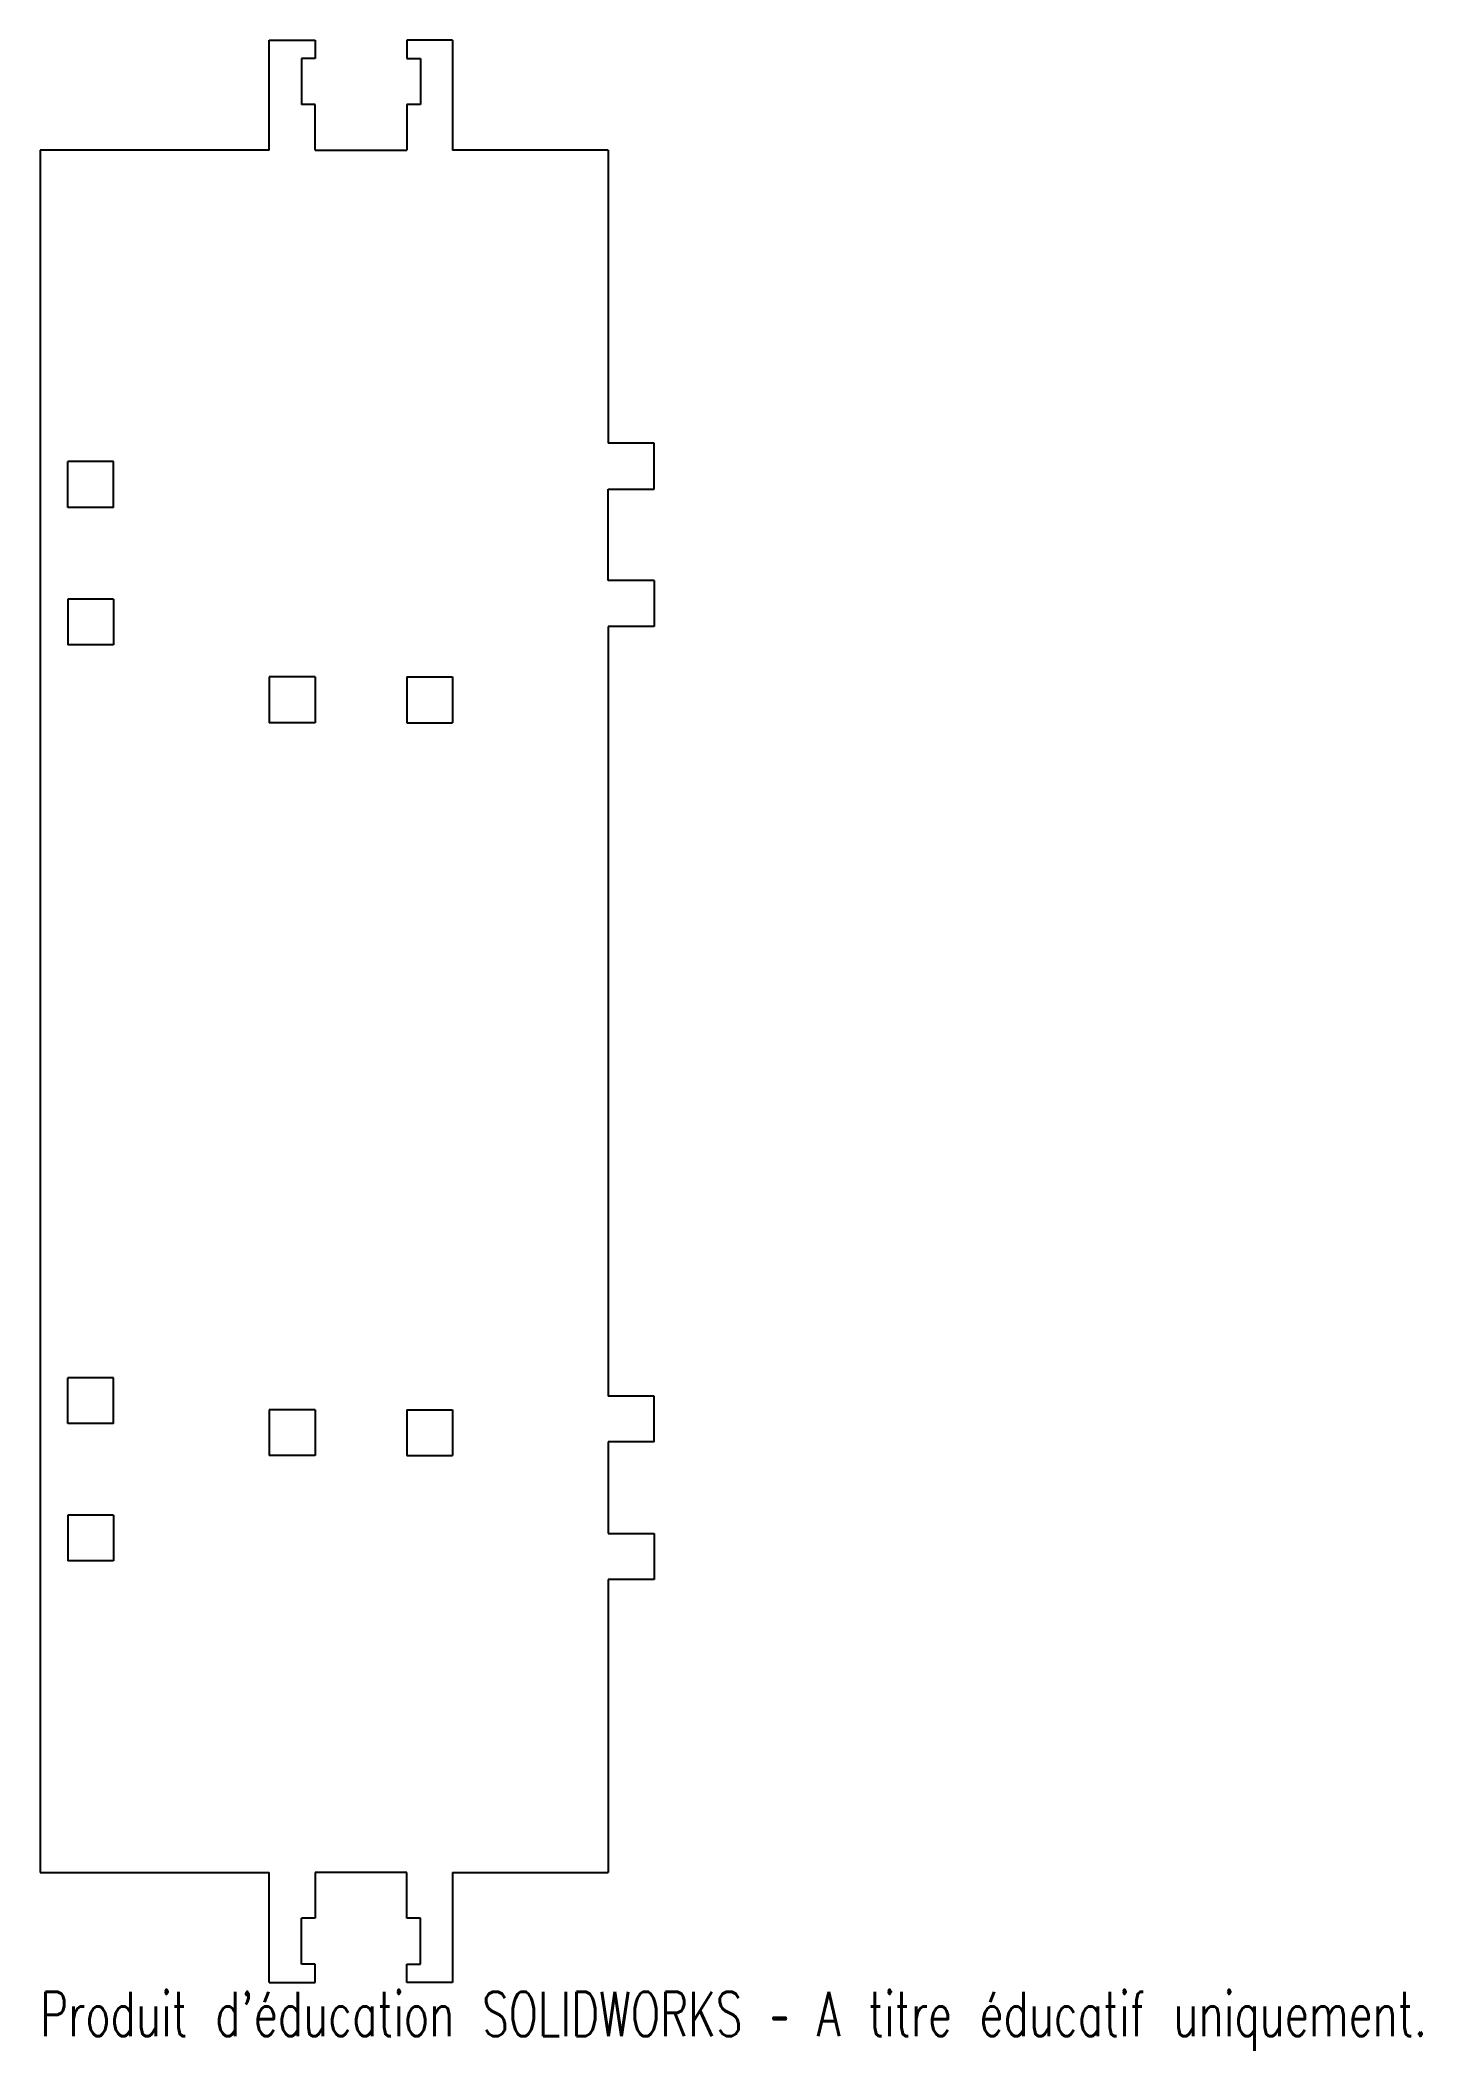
# Model space of a CAD drawing. Header units: millimetres. Extents: x -35 to 116, y -19 to 200.
import ezdxf

# ---------------------------------------------------------------- set-up
doc = ezdxf.new("R2010")
doc.units = ezdxf.units.MM
doc.styles.add('SLDTEXTSTYLE0', font='TXT', dxfattribs={"width": 0.7, "bigfont": 'bigfont'})

msp = doc.modelspace()

# ---------------------------------------------------------------- linework, layer by layer
at = {"color": 7, "linetype": 'Continuous', "lineweight": 25}
for p, q in [((-10, 200), (-5, 200)), ((-10, 188), (-10, 200)), ((-5, 200), (-5, 198)), ((10, 200), (5, 200)), ((5, 200), (5, 198)), ((10, 200), (10, 188)), ((-6.5, 198), (-6.5, 193)), ((-5, 198), (-6.5, 198)), ((5, 198), (6.5, 198)), ((6.5, 198), (6.5, 193)), ((-5, 193), (-6.5, 193)), ((-5, 188), (-5, 193)), ((6.5, 193), (5, 193)), ((5, 193), (5, 188)), ((-10, 188), (-35, 188)), ((-35, 188), (-35, 0)), ((-5, 188), (5, 188)), ((27, 188), (10, 188)), ((27, 188), (27, 156.01)), ((32, 156.01), (27, 156.01)), ((32, 151.01), (32, 156.01)), ((-27, 154), (-32, 154)), ((-32, 149), (-32, 154)), ((-27, 149), (-27, 154)), ((27, 141.01), (27, 151.01)), ((27, 151.01), (32, 151.01)), ((-27, 149), (-32, 149)), ((32, 141.01), (27, 141.01)), ((32, 141.01), (32, 136.01)), ((-32, 139), (-32, 134)), ((-27, 139), (-32, 139)), ((-27, 139), (-27, 134)), ((-27, 134), (-32, 134)), ((27, 136.01), (27, 51.99)), ((32, 136.01), (27, 136.01)), ((-10, 130.5), (-10, 125.5)), ((-5, 130.5), (-10, 130.5)), ((-5, 130.5), (-5, 125.5)), ((5, 130.5), (10, 130.5)), ((5, 130.5), (5, 125.5)), ((10, 130.5), (10, 125.5)), ((-5, 125.5), (-10, 125.5)), ((5, 125.5), (10, 125.5)), ((-27, 54), (-32, 54)), ((-32, 49), (-32, 54)), ((-27, 49), (-27, 54)), ((-10, 50.5), (-10, 45.5)), ((-5, 50.5), (-10, 50.5)), ((-5, 50.5), (-5, 45.5)), ((5, 50.5), (10, 50.5)), ((5, 50.5), (5, 45.5)), ((10, 50.5), (10, 45.5)), ((32, 51.99), (27, 51.99)), ((32, 46.99), (32, 51.99)), ((-27, 49), (-32, 49)), ((27, 46.99), (27, 36.99)), ((32, 46.99), (27, 46.99)), ((-5, 45.5), (-10, 45.5)), ((5, 45.5), (10, 45.5)), ((-32, 39), (-32, 34)), ((-27, 39), (-32, 39)), ((-27, 39), (-27, 34)), ((27, 36.99), (32, 36.99)), ((32, 36.99), (32, 31.99)), ((-27, 34), (-32, 34)), ((32, 31.99), (27, 31.99)), ((27, 31.99), (27, 0)), ((-35, 0), (-10, 0)), ((-10, -12), (-10, 0)), ((-5, 0), (-5, -5)), ((5, 0), (-5, 0)), ((5, -5), (5, 0)), ((10, 0), (10, -12)), ((10, 0), (27, 0)), ((-6.5, -10), (-6.5, -5)), ((-5, -5), (-6.5, -5)), ((6.5, -5), (5, -5)), ((6.5, -10), (6.5, -5)), ((-5, -10), (-6.5, -10)), ((-5, -12), (-5, -10)), ((5, -10), (6.5, -10)), ((5, -12), (5, -10)), ((-10, -12), (-5, -12)), ((10, -12), (5, -12))]:
    msp.add_line(p, q, dxfattribs=at)

# ---------------------------------------------------------------- texts
at = {"color": 7, "linetype": 'Continuous', "insert": (-35, -13.02), "char_height": 4.8336, "attachment_point": 1, "style": 'SLDTEXTSTYLE0'}
msp.add_mtext("Produit d'éducation SOLIDWORKS – A titre éducatif uniquement.", dxfattribs=at)

doc.saveas('drawing.dxf')
